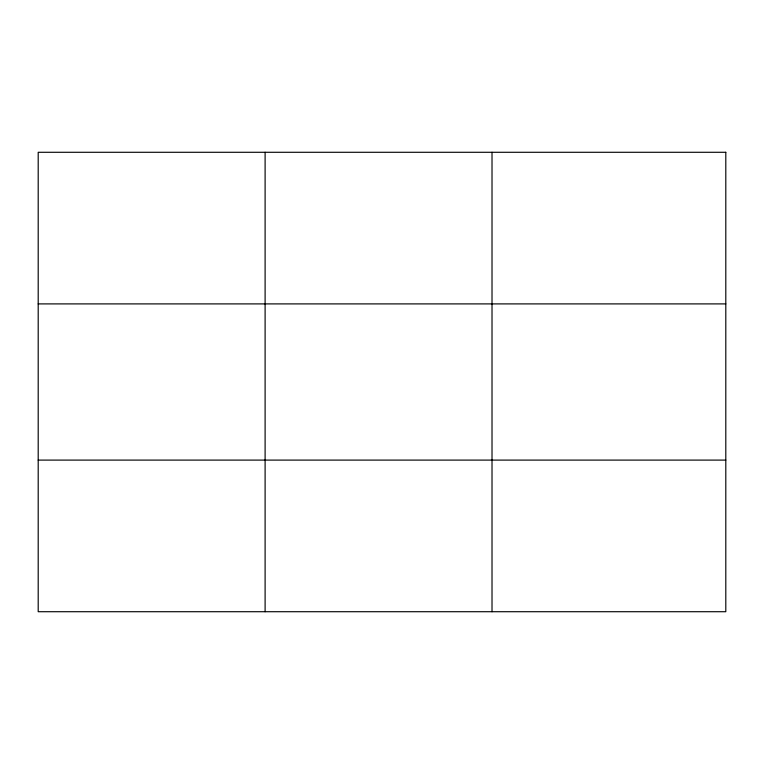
<?xml version="1.0" encoding="UTF-8"?>
<svg xmlns="http://www.w3.org/2000/svg" width="764" height="764" viewBox="0 0 764 764"><rect width="100%" height="100%" fill="white"/><g stroke="black" fill="none" stroke-linecap="round" stroke-linejoin="round"><path stroke-width="1.15" d="M265.108 152.284L265.108 611.716M492.016 152.284L492.016 611.716M38.2 303.9L725.8 303.9M38.2 460.1L725.8 460.1M725.8 152.284L725.8 611.716L38.2 611.716L38.2 152.284L725.8 152.284"/></g></svg>
